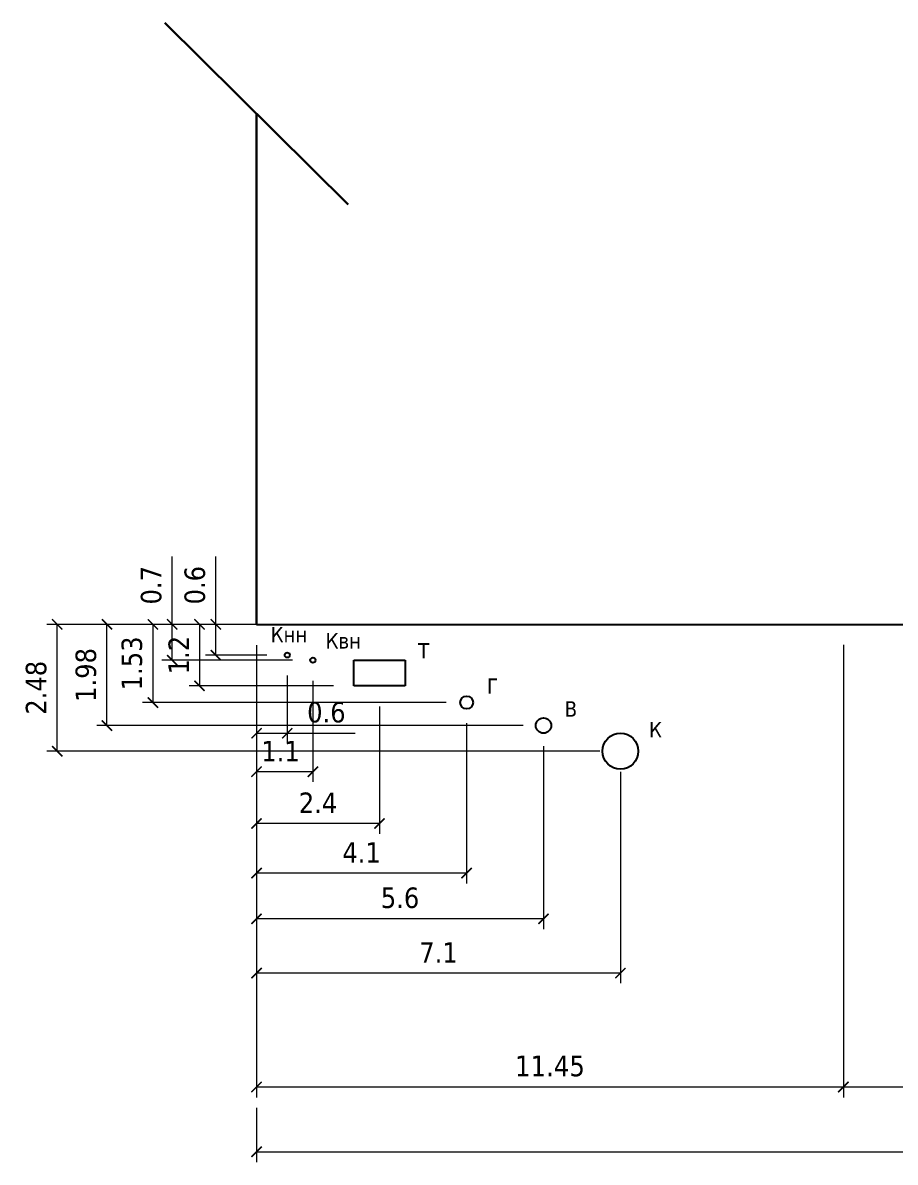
# Model space of a CAD drawing. Header units: millimetres. Extents: x -492806 to 8131902, y -181351 to 2373952.
# Drawn here: x -330956 to -313933, y -181342 to -159111 of the extents above; entities that cross this region are included whole.
import ezdxf

# ---------------------------------------------------------------- set-up
doc = ezdxf.new("R2010")
doc.units = ezdxf.units.MM
doc.header["$LTSCALE"] = 50
doc.layers.add('dorogi', color=7, linetype='Continuous', lineweight=30)
doc.layers.add('text', color=5, linetype='Continuous', lineweight=15)
doc.styles.get("Standard").update_dxf_attribs({"font": 'tahoma.ttf'})
doc.dimstyles.new('S-25$0', dxfattribs={"dimscale": 0, "dimtxt": 2, "dimasz": 1, "dimexe": 1, "dimexo": 2, "dimgap": 1, "dimtad": 3, "dimlfac": 0.001, "dimzin": 9, "dimdsep": 46, "dimtxsty": 'Standard', "dimblk": 'ARCHTICK', "dimcen": 2, "dimclrd": 256, "dimclre": 256, "dimclrt": 256, "dimadec": 0, "dimazin": 2, "dimtfac": 1, "dimtmove": 0, "dimatfit": 3, "dimldrblk": 'DOTSMALL', "dimfxl": 1, "dimlwd": -1, "dimlwe": -1, "dimarcsym": 0})

# ---------------------------------------------------------------- blocks, each defined once
blk = doc.blocks.new('_ArchTick')
at = {"color": 0, "linetype": 'ByBlock', "const_width": 0.15}
blk.add_lwpolyline([(-0.5, -0.5), (0.5, 0.5)], dxfattribs=at)
blk = doc.blocks.new('*D170')
at = {"layer": 'Defpoints', "color": 0, "transparency": 16777216}
for p in [(-314945, -170848), (-314945, -179875), (-311945, -179875)]:
    blk.add_point(p, dxfattribs=at)
at = {"layer": 'text', "transparency": 16777216}
for p, q in [((-314945, -171248), (-314945, -180075)), ((-311945, -179475), (-311945, -179675)), ((-311945, -179875), (-314945, -179875))]:
    blk.add_line(p, q, dxfattribs=at)
at = {"layer": 'text', "transparency": 16777216, "xscale": 200.0000016058756, "yscale": 200.0000016058756, "zscale": 200.0000016058756, "rotation": 180}
blk.add_blockref('_ArchTick', (-314945, -179875), dxfattribs=at)
at = {"layer": 'text', "transparency": 16777216, "xscale": 200.0000016058756, "yscale": 200.0000016058756, "zscale": 200.0000016058756}
blk.add_blockref('_ArchTick', (-311945, -179875), dxfattribs=at)
at = {"layer": 'text', "transparency": 16777216, "insert": (-313445, -179467), "char_height": 400, "attachment_point": 5}
blk.add_mtext('3', dxfattribs=at)
blk = doc.blocks.new('_DotSmall')
at = {"color": 0, "linetype": 'ByBlock', "const_width": 0.5}
blk.add_lwpolyline([(-0.0625, 0, 1), (0.0625, 0, 1)], format="xyb", close=True, dxfattribs=at)
blk = doc.blocks.new('*D201')
at = {"layer": 'Defpoints', "color": 0, "transparency": 16777216}
for p in [(-326395, -173323), (-319295, -173323), (-326395, -177652)]:
    blk.add_point(p, dxfattribs=at)
at = {"layer": 'text', "transparency": 16777216}
for p, q in [((-326395, -173723), (-326395, -177852)), ((-319295, -173723), (-319295, -177852)), ((-319295, -177652), (-326395, -177652))]:
    blk.add_line(p, q, dxfattribs=at)
at = {"layer": 'text', "transparency": 16777216, "xscale": 200.0000016058756, "yscale": 200.0000016058756, "zscale": 200.0000016058756, "rotation": 180}
blk.add_blockref('_ArchTick', (-326395, -177652), dxfattribs=at)
at = {"layer": 'text', "transparency": 16777216, "xscale": 200.0000016058756, "yscale": 200.0000016058756, "zscale": 200.0000016058756}
blk.add_blockref('_ArchTick', (-319295, -177652), dxfattribs=at)
at = {"layer": 'text', "transparency": 16777216, "insert": (-322845, -177252), "char_height": 400, "attachment_point": 5}
blk.add_mtext('7.1', dxfattribs=at)
blk = doc.blocks.new('*D202')
at = {"layer": 'Defpoints', "color": 0, "transparency": 16777216}
for p in [(-326395, -172823), (-320795, -172823), (-326395, -176594)]:
    blk.add_point(p, dxfattribs=at)
at = {"layer": 'text', "transparency": 16777216}
for p, q in [((-326395, -173223), (-326395, -176794)), ((-320795, -173223), (-320795, -176794)), ((-320795, -176594), (-326395, -176594))]:
    blk.add_line(p, q, dxfattribs=at)
at = {"layer": 'text', "transparency": 16777216, "xscale": 200.0000016058756, "yscale": 200.0000016058756, "zscale": 200.0000016058756, "rotation": 180}
blk.add_blockref('_ArchTick', (-326395, -176594), dxfattribs=at)
at = {"layer": 'text', "transparency": 16777216, "xscale": 200.0000016058756, "yscale": 200.0000016058756, "zscale": 200.0000016058756}
blk.add_blockref('_ArchTick', (-320795, -176594), dxfattribs=at)
at = {"layer": 'text', "transparency": 16777216, "insert": (-323595, -176186), "char_height": 400, "attachment_point": 5}
blk.add_mtext('5.6', dxfattribs=at)
blk = doc.blocks.new('*D203')
at = {"layer": 'Defpoints', "color": 0, "transparency": 16777216}
for p in [(-326395, -172373), (-322295, -172373), (-326395, -175701)]:
    blk.add_point(p, dxfattribs=at)
at = {"layer": 'text', "transparency": 16777216}
for p, q in [((-326395, -172773), (-326395, -175901)), ((-322295, -172773), (-322295, -175901)), ((-322295, -175701), (-326395, -175701))]:
    blk.add_line(p, q, dxfattribs=at)
at = {"layer": 'text', "transparency": 16777216, "xscale": 200.0000016058756, "yscale": 200.0000016058756, "zscale": 200.0000016058756, "rotation": 180}
blk.add_blockref('_ArchTick', (-326395, -175701), dxfattribs=at)
at = {"layer": 'text', "transparency": 16777216, "xscale": 200.0000016058756, "yscale": 200.0000016058756, "zscale": 200.0000016058756}
blk.add_blockref('_ArchTick', (-322295, -175701), dxfattribs=at)
at = {"layer": 'text', "transparency": 16777216, "insert": (-324345, -175300), "char_height": 400, "attachment_point": 5}
blk.add_mtext('4.1', dxfattribs=at)
blk = doc.blocks.new('*D204')
at = {"layer": 'Defpoints', "color": 0, "transparency": 16777216}
for p in [(-326395, -172048), (-323995, -172048), (-326395, -174733)]:
    blk.add_point(p, dxfattribs=at)
at = {"layer": 'text', "transparency": 16777216}
for p, q in [((-326395, -172448), (-326395, -174933)), ((-323995, -172448), (-323995, -174933)), ((-323995, -174733), (-326395, -174733))]:
    blk.add_line(p, q, dxfattribs=at)
at = {"layer": 'text', "transparency": 16777216, "xscale": 200.0000016058756, "yscale": 200.0000016058756, "zscale": 200.0000016058756, "rotation": 180}
blk.add_blockref('_ArchTick', (-326395, -174733), dxfattribs=at)
at = {"layer": 'text', "transparency": 16777216, "xscale": 200.0000016058756, "yscale": 200.0000016058756, "zscale": 200.0000016058756}
blk.add_blockref('_ArchTick', (-323995, -174733), dxfattribs=at)
at = {"layer": 'text', "transparency": 16777216, "insert": (-325195, -174329), "char_height": 400, "attachment_point": 5}
blk.add_mtext('2.4', dxfattribs=at)
blk = doc.blocks.new('*D205')
at = {"layer": 'Defpoints', "color": 0, "transparency": 16777216}
for p in [(-326395, -171548), (-325295, -171548), (-326395, -173723)]:
    blk.add_point(p, dxfattribs=at)
at = {"layer": 'text', "transparency": 16777216}
for p, q in [((-326395, -171948), (-326395, -173923)), ((-325295, -171948), (-325295, -173923)), ((-325295, -173723), (-326395, -173723))]:
    blk.add_line(p, q, dxfattribs=at)
at = {"layer": 'text', "transparency": 16777216, "xscale": 200.0000016058756, "yscale": 200.0000016058756, "zscale": 200.0000016058756, "rotation": 180}
blk.add_blockref('_ArchTick', (-326395, -173723), dxfattribs=at)
at = {"layer": 'text', "transparency": 16777216, "xscale": 200.0000016058756, "yscale": 200.0000016058756, "zscale": 200.0000016058756}
blk.add_blockref('_ArchTick', (-325295, -173723), dxfattribs=at)
at = {"layer": 'text', "transparency": 16777216, "insert": (-325926, -173322), "char_height": 400, "attachment_point": 5}
blk.add_mtext('1.1', dxfattribs=at)
blk = doc.blocks.new('*D206')
at = {"layer": 'Defpoints', "color": 0, "transparency": 16777216}
for p in [(-326395, -171248), (-325795, -171448), (-325795, -172973)]:
    blk.add_point(p, dxfattribs=at)
at = {"layer": 'text', "transparency": 16777216}
for p, q in [((-326395, -171648), (-326395, -173173)), ((-325795, -171848), (-325795, -173173)), ((-326395, -172973), (-325795, -172973)), ((-325795, -172973), (-324469, -172973))]:
    blk.add_line(p, q, dxfattribs=at)
at = {"layer": 'text', "transparency": 16777216, "xscale": 200.0000016058756, "yscale": 200.0000016058756, "zscale": 200.0000016058756, "rotation": 180}
blk.add_blockref('_ArchTick', (-326395, -172973), dxfattribs=at)
at = {"layer": 'text', "transparency": 16777216, "xscale": 200.0000016058756, "yscale": 200.0000016058756, "zscale": 200.0000016058756}
blk.add_blockref('_ArchTick', (-325795, -172973), dxfattribs=at)
at = {"layer": 'text', "transparency": 16777216, "insert": (-325032, -172565), "char_height": 400, "attachment_point": 5}
blk.add_mtext('0.6', dxfattribs=at)
blk = doc.blocks.new('*D207')
at = {"layer": 'Defpoints', "color": 0, "transparency": 16777216}
for p in [(-327189, -170848), (-325795, -170848), (-325795, -171448)]:
    blk.add_point(p, dxfattribs=at)
at = {"layer": 'text', "transparency": 16777216}
for p, q in [((-327189, -170848), (-327189, -169521)), ((-326195, -170848), (-327389, -170848)), ((-327189, -171448), (-327189, -170848)), ((-326195, -171448), (-327389, -171448))]:
    blk.add_line(p, q, dxfattribs=at)
at = {"layer": 'text', "transparency": 16777216, "xscale": 200.0000016058756, "yscale": 200.0000016058756, "zscale": 200.0000016058756}
for p, rotation in [((-327189, -170848), 90), ((-327189, -171448), 270)]:
    blk.add_blockref('_ArchTick', p, dxfattribs=dict(at, rotation=rotation))
at = {"layer": 'text', "transparency": 16777216, "insert": (-327597, -170084), "char_height": 400, "attachment_point": 5, "rotation": 90}
blk.add_mtext('0.6', dxfattribs=at)
blk = doc.blocks.new('*D208')
at = {"layer": 'Defpoints', "color": 0, "transparency": 16777216}
for p in [(-328041, -170848), (-325295, -170848), (-325295, -171548)]:
    blk.add_point(p, dxfattribs=at)
at = {"layer": 'text', "transparency": 16777216}
for p, q in [((-328041, -170848), (-328041, -169523)), ((-325695, -170848), (-328241, -170848)), ((-328041, -171548), (-328041, -170848)), ((-325695, -171548), (-328241, -171548))]:
    blk.add_line(p, q, dxfattribs=at)
at = {"layer": 'text', "transparency": 16777216, "xscale": 200.0000016058756, "yscale": 200.0000016058756, "zscale": 200.0000016058756}
for p, rotation in [((-328041, -170848), 90), ((-328041, -171548), 270)]:
    blk.add_blockref('_ArchTick', p, dxfattribs=dict(at, rotation=rotation))
at = {"layer": 'text', "transparency": 16777216, "insert": (-328449, -170085), "char_height": 400, "attachment_point": 5, "rotation": 90}
blk.add_mtext('0.7', dxfattribs=at)
blk = doc.blocks.new('*D209')
at = {"layer": 'Defpoints', "color": 0, "transparency": 16777216}
for p in [(-323732, -170848), (-327508, -172048), (-324495, -172048)]:
    blk.add_point(p, dxfattribs=at)
at = {"layer": 'text', "transparency": 16777216}
for p, q in [((-324132, -170848), (-327708, -170848)), ((-327508, -170848), (-327508, -172048)), ((-324895, -172048), (-327708, -172048))]:
    blk.add_line(p, q, dxfattribs=at)
at = {"layer": 'text', "transparency": 16777216, "xscale": 200.0000016058756, "yscale": 200.0000016058756, "zscale": 200.0000016058756}
for p, rotation in [((-327508, -170848), 90), ((-327508, -172048), 270)]:
    blk.add_blockref('_ArchTick', p, dxfattribs=dict(at, rotation=rotation))
at = {"layer": 'text', "transparency": 16777216, "insert": (-327913, -171448), "char_height": 400, "attachment_point": 5, "rotation": 90}
blk.add_mtext('1.2', dxfattribs=at)
blk = doc.blocks.new('*D200')
at = {"layer": 'Defpoints', "color": 0, "transparency": 16777216}
for p in [(-322295, -170848), (-328417, -172373), (-322295, -172373)]:
    blk.add_point(p, dxfattribs=at)
at = {"layer": 'text', "transparency": 16777216}
for p, q in [((-322695, -170848), (-328617, -170848)), ((-328417, -170848), (-328417, -172373)), ((-322695, -172373), (-328617, -172373))]:
    blk.add_line(p, q, dxfattribs=at)
at = {"layer": 'text', "transparency": 16777216, "xscale": 200.0000016058756, "yscale": 200.0000016058756, "zscale": 200.0000016058756}
for p, rotation in [((-328417, -170848), 90), ((-328417, -172373), 270)]:
    blk.add_blockref('_ArchTick', p, dxfattribs=dict(at, rotation=rotation))
at = {"layer": 'text', "transparency": 16777216, "insert": (-328825, -171610), "char_height": 400, "attachment_point": 5, "rotation": 90}
blk.add_mtext('1.53', dxfattribs=at)
blk = doc.blocks.new('*D210')
at = {"layer": 'Defpoints', "color": 0, "transparency": 16777216}
for p in [(-329313, -170848), (-326395, -170848), (-320795, -172823)]:
    blk.add_point(p, dxfattribs=at)
at = {"layer": 'text', "transparency": 16777216}
for p, q in [((-326795, -170848), (-329513, -170848)), ((-329313, -172823), (-329313, -170848)), ((-321195, -172823), (-329513, -172823))]:
    blk.add_line(p, q, dxfattribs=at)
at = {"layer": 'text', "transparency": 16777216, "xscale": 200.0000016058756, "yscale": 200.0000016058756, "zscale": 200.0000016058756}
for p, rotation in [((-329313, -170848), 90), ((-329313, -172823), 270)]:
    blk.add_blockref('_ArchTick', p, dxfattribs=dict(at, rotation=rotation))
at = {"layer": 'text', "transparency": 16777216, "insert": (-329722, -171835), "char_height": 400, "attachment_point": 5, "rotation": 90}
blk.add_mtext('1.98', dxfattribs=at)
blk = doc.blocks.new('*D211')
at = {"layer": 'Defpoints', "color": 0, "transparency": 16777216}
for p in [(-330284, -170848), (-319295, -170848), (-319295, -173323)]:
    blk.add_point(p, dxfattribs=at)
at = {"layer": 'text', "transparency": 16777216}
for p, q in [((-319695, -170848), (-330484, -170848)), ((-330284, -173323), (-330284, -170848)), ((-319695, -173323), (-330484, -173323))]:
    blk.add_line(p, q, dxfattribs=at)
at = {"layer": 'text', "transparency": 16777216, "xscale": 200.0000016058756, "yscale": 200.0000016058756, "zscale": 200.0000016058756}
for p, rotation in [((-330284, -170848), 90), ((-330284, -173323), 270)]:
    blk.add_blockref('_ArchTick', p, dxfattribs=dict(at, rotation=rotation))
at = {"layer": 'text', "transparency": 16777216, "insert": (-330693, -172085), "char_height": 400, "attachment_point": 5, "rotation": 90}
blk.add_mtext('2.48', dxfattribs=at)
blk = doc.blocks.new('*D212')
at = {"layer": 'Defpoints', "color": 0, "transparency": 16777216}
for p in [(-326395, -170848), (-314945, -171248), (-326395, -179875)]:
    blk.add_point(p, dxfattribs=at)
at = {"layer": 'text', "transparency": 16777216}
for p, q in [((-326395, -171251), (-326395, -180077)), ((-314945, -171651), (-314945, -180077)), ((-314945, -179875), (-326395, -179875))]:
    blk.add_line(p, q, dxfattribs=at)
at = {"layer": 'text', "transparency": 16777216, "xscale": 201.7474943390642, "yscale": 201.7474943390642, "zscale": 201.7474943390642, "rotation": 180}
blk.add_blockref('_ArchTick', (-326395, -179875), dxfattribs=at)
at = {"layer": 'text', "transparency": 16777216, "xscale": 201.7474943390642, "yscale": 201.7474943390642, "zscale": 201.7474943390642}
blk.add_blockref('_ArchTick', (-314945, -179875), dxfattribs=at)
at = {"layer": 'text', "transparency": 16777216, "insert": (-320670, -179467), "char_height": 403.5, "attachment_point": 5}
blk.add_mtext('11.45', dxfattribs=at)
blk = doc.blocks.new('*D213')
at = {"layer": 'Defpoints', "color": 0, "transparency": 16777216}
for p in [(-326395, -179875), (-266395, -179875), (-266395, -181140)]:
    blk.add_point(p, dxfattribs=at)
at = {"layer": 'text', "transparency": 16777216}
for p, q in [((-326395, -180278), (-326395, -181342)), ((-266395, -180278), (-266395, -181342)), ((-326395, -181140), (-266395, -181140))]:
    blk.add_line(p, q, dxfattribs=at)
at = {"layer": 'text', "transparency": 16777216, "xscale": 201.7474943390642, "yscale": 201.7474943390642, "zscale": 201.7474943390642, "rotation": 180}
blk.add_blockref('_ArchTick', (-326395, -181140), dxfattribs=at)
at = {"layer": 'text', "transparency": 16777216, "xscale": 201.7474943390642, "yscale": 201.7474943390642, "zscale": 201.7474943390642}
blk.add_blockref('_ArchTick', (-266395, -181140), dxfattribs=at)
at = {"layer": 'text', "transparency": 16777216, "insert": (-296395, -180729), "char_height": 403.5, "attachment_point": 5}
blk.add_mtext('60', dxfattribs=at)

msp = doc.modelspace()

# ---------------------------------------------------------------- linework, layer by layer
for p, q in [((-326395.434, -170847.74), (-308945.434, -170847.74)), ((-324495.434, -171547.74), (-323495.434, -171547.74)), ((-324495.434, -172047.74), (-324495.434, -171547.74)), ((-323495.434, -171547.74), (-323495.434, -172047.74)), ((-323495.434, -172047.74), (-324495.434, -172047.74))]:
    msp.add_line(p, q)
for centre, radius in [((-325795.434, -171447.74), 50), ((-325295.434, -171547.74), 50), ((-322295.434, -172372.74), 125), ((-320795.434, -172822.74), 150), ((-319295.434, -173322.74), 350)]:
    msp.add_circle(centre, radius)
at = {"layer": 'dorogi'}
for p, q in [((-324609.21, -162653.437), (-328181.657, -159111.116)), ((-326395.434, -170847.74), (-326395.434, -160882.276))]:
    msp.add_line(p, q, dxfattribs=at)

# ---------------------------------------------------------------- texts
for s, p in [('Кнн', (-326119.168, -171198.296)), ('Квн', (-325047.785, -171319.912)), ('Т', (-323241.259, -171513.927)), ('Г', (-321899.412, -172203.083)), ('В', (-320382.396, -172649.007)), ('К', (-318736.341, -173054.392))]:
    msp.add_text(s, height=300).set_placement(p)

# ---------------------------------------------------------------- dimensions: what is measured, and where the dimension line sits
at = {"layer": 'text'}
for base, p1, p2, angle, override, picture, middle in [((-328041.29, -170847.74), (-325295.434, -171547.74), (-325295.434, -170847.74), 90, {"dimscale": 200.000002}, '*D208', (-328449.484, -170085.215)), ((-327189.214, -170847.74), (-325795.434, -171447.74), (-325795.434, -170847.74), 90, {"dimscale": 200.000002}, '*D207', (-327597.407, -170084.275)), ((-330284.24798172, -170847.739932855), (-319295.433604751, -173322.739932855), (-319295.433604751, -170847.739932855), 90, {"dimscale": 200.000002}, '*D211', (-330693.381631747, -172085.239932855)), ((-329312.866263348, -170847.739932855), (-320795.433604751, -172822.739932855), (-326395.433604751, -170847.739932855), 90, {"dimscale": 200.000002}, '*D210', (-329721.999913376, -171835.239932855)), ((-328416.708289194, -172372.739932855), (-322295.433604751, -170847.739932855), (-322295.433604751, -172372.739932855), 90, {"dimscale": 200.000002}, '*D200', (-328825.036029209, -171610.239932855)), ((-327508.441, -172047.74), (-323732.381, -170847.74), (-324495.434, -172047.74), 90, {"dimscale": 200.000002}, '*D209', (-327912.605, -171447.74)), ((-326395.434, -179874.996), (-314945.434, -171247.74), (-326395.434, -170847.74), 180, {"dimscale": 201.747494}, '*D212', (-320670.434, -179466.623)), ((-314945.434, -179874.996), (-311945.434, -179874.996), (-314945.434, -170847.74), 180, {"dimscale": 200.000002}, '*D170', (-313445.434, -179466.668)), ((-325795.434, -172973.173), (-326395.434, -171247.74), (-325795.434, -171447.74), 180, {"dimscale": 200.000002}, '*D206', (-325031.968, -172564.98))]:
    dim = msp.add_linear_dim(base=base, p1=p1, p2=p2, angle=angle, dimstyle='S-25$0', override=override, dxfattribs=at)
    dim.commit()
    dim.dimension.update_dxf_attribs({"geometry": picture, "text_midpoint": middle})
dim = msp.add_linear_dim(base=(-326395.434, -173722.74), p1=(-325295.434, -171547.74), p2=(-326395.434, -171547.74), angle=180, text='1.1', dimstyle='S-25$0', override={"dimscale": 200.000002}, dxfattribs=at)
dim.commit()
dim.dimension.update_dxf_attribs({"geometry": '*D205', "text_midpoint": (-325925.642, -173722.74), "dimtype": 160})
for base, p1, p2, text, picture, middle in [((-326395.434, -174733.259), (-323995.434, -172047.74), (-326395.434, -172047.74), '2.4', '*D204', (-325195.434, -174329.095)), ((-326395.434, -175700.706), (-322295.434, -172372.74), (-326395.434, -172372.74), '4.1', '*D203', (-324345.434, -175300.034)), ((-326395.434, -176594.284), (-320795.434, -172822.74), (-326395.434, -172822.74), '5.6', '*D202', (-323595.434, -176186.359)), ((-326395.434, -177652.307), (-319295.434, -173322.74), (-326395.434, -173322.74), '7.1', '*D201', (-322845.434, -177251.635))]:
    dim = msp.add_linear_dim(base=base, p1=p1, p2=p2, angle=180, text=text, dimstyle='S-25$0', override={"dimscale": 200.000002}, dxfattribs=at)
    dim.commit()
    dim.dimension.update_dxf_attribs({"geometry": picture, "text_midpoint": middle})
dim = msp.add_linear_dim(base=(-266395.434, -181140.292), p1=(-326395.434, -179874.996), p2=(-266395.434, -179874.996), text='60', dimstyle='S-25$0', override={"dimscale": 201.747494}, dxfattribs=at)
dim.commit()
dim.dimension.update_dxf_attribs({"geometry": '*D213', "text_midpoint": (-296395.434, -180728.532)})

doc.saveas('drawing.dxf')
